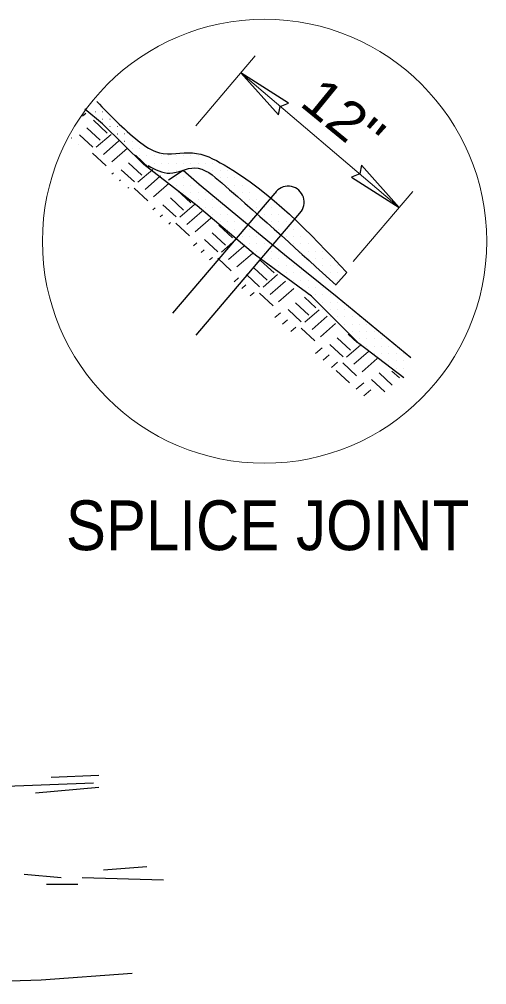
# Model space of a CAD drawing. Extents: x -329 to 40, y -46 to 222.
# Drawn here: x -70.55 to -54.62, y 2.09 to 35.04 of the extents above; entities that cross this region are included whole.
import ezdxf

# ---------------------------------------------------------------- set-up
doc = ezdxf.new("R2010")
doc.units = 0
doc.header["$LTSCALE"] = 0.53
doc.layers.add('1', color=7, linetype='Continuous', lineweight=13)

msp = doc.modelspace()

# ---------------------------------------------------------------- linework, layer by layer
at = {"layer": '1'}
for p, q in [((-64.539, 31.4049), (-62.5101, 33.7937)), ((-63, 33.2169), (-57.6018, 28.6151)), ((-67.9615, 31.8818), (-67.9603, 31.8818)), ((-67.7115, 31.8818), (-67.7103, 31.8818)), ((-67.7115, 31.6318), (-67.7103, 31.6318)), ((-67.4615, 31.6318), (-67.4603, 31.6318)), ((-68.2477, 31.3339), (-67.7966, 30.9139)), ((-68.0186, 31.5918), (-67.5544, 31.1592)), ((-67.4615, 31.3818), (-67.4603, 31.3818)), ((-67.2115, 31.3818), (-67.2103, 31.3818)), ((-68.7834, 30.9797), (-68.7671, 30.9939)), ((-68.5027, 31.1014), (-68.0514, 30.6815)), ((-67.9305, 30.6708), (-67.4225, 31.1137)), ((-66.9615, 31.1318), (-66.9603, 31.1318)), ((-66.9603, 31.1318), (-66.959, 31.1318)), ((-68.5236, 30.7508), (-68.5221, 30.7521)), ((-67.6854, 30.4288), (-67.157, 30.8897)), ((-67.4018, 30.1745), (-66.8645, 30.6431)), ((-66.7103, 30.8818), (-66.709, 30.8818)), ((-68.0567, 30.4741), (-67.5926, 30.0414)), ((-66.7103, 30.6318), (-66.709, 30.6318)), ((-66.4603, 30.6318), (-66.459, 30.6318)), ((-66.4603, 30.3818), (-66.459, 30.3818)), ((-66.2103, 30.3818), (-66.209, 30.3818)), ((-65.9603, 30.3818), (-65.959, 30.3818)), ((-65.7103, 30.3818), (-65.709, 30.3818)), ((-65.4603, 30.3818), (-65.459, 30.3818)), ((-65.2103, 30.3818), (-65.209, 30.3818)), ((-65.209, 30.3818), (-65.2078, 30.3818)), ((-64.959, 30.3818), (-64.9578, 30.3818)), ((-64.709, 30.3818), (-64.7078, 30.3818)), ((-64.459, 30.3818), (-64.4578, 30.3818)), ((-65.9603, 30.1318), (-65.959, 30.1318)), ((-65.7103, 30.1318), (-65.709, 30.1318)), ((-65.4603, 30.1318), (-65.459, 30.1318)), ((-65.2103, 30.1318), (-65.209, 30.1318)), ((-65.209, 30.1318), (-65.2078, 30.1318)), ((-64.959, 30.1318), (-64.9578, 30.1318)), ((-64.709, 30.1318), (-64.7078, 30.1318)), ((-64.459, 30.1318), (-64.4578, 30.1318)), ((-64.209, 30.1318), (-64.2078, 30.1318)), ((-63.959, 30.1318), (-63.9577, 30.1318)), ((-67.3946, 29.7561), (-67.3443, 29.8)), ((-67.0798, 29.9075), (-66.6286, 29.4876)), ((-66.5076, 29.4769), (-66.0032, 29.9166)), ((-66.2626, 29.2349), (-65.7377, 29.6927)), ((-65.4603, 29.8818), (-65.459, 29.8818)), ((-65.2103, 29.8818), (-65.209, 29.8818)), ((-65.209, 29.8818), (-65.2078, 29.8818)), ((-64.209, 29.8818), (-64.2078, 29.8818)), ((-63.959, 29.8818), (-63.9577, 29.8818)), ((-63.709, 29.8818), (-63.7077, 29.8818)), ((-63.459, 29.8818), (-63.4577, 29.8818)), ((-63.4577, 29.8818), (-63.4565, 29.8818)), ((-67.1347, 29.5272), (-67.0992, 29.5582)), ((-65.979, 28.9806), (-65.4453, 29.446)), ((-65.2103, 29.6318), (-65.209, 29.6318)), ((-65.2103, 29.3818), (-65.209, 29.3818)), ((-65.209, 29.6318), (-65.2078, 29.6318)), ((-65.209, 29.3818), (-65.2078, 29.3818)), ((-64.959, 29.6318), (-64.9578, 29.6318)), ((-64.959, 29.3818), (-64.9578, 29.3818)), ((-64.709, 29.3818), (-64.7078, 29.3818)), ((-64.459, 29.3818), (-64.4578, 29.3818)), ((-63.709, 29.6318), (-63.7077, 29.6318)), ((-63.459, 29.6318), (-63.4577, 29.6318)), ((-63.459, 29.3818), (-63.4577, 29.3818)), ((-63.4577, 29.6318), (-63.4565, 29.6318)), ((-63.4577, 29.3818), (-63.4565, 29.3818)), ((-63.2077, 29.6318), (-63.2065, 29.6318)), ((-63.2077, 29.3818), (-63.2065, 29.3818)), ((-62.9577, 29.3818), (-62.9565, 29.3818)), ((-66.8485, 29.2751), (-66.8156, 29.3037)), ((-66.6338, 29.2802), (-66.1697, 28.8475)), ((-65.1728, 29.204), (-64.7087, 28.7713)), ((-64.959, 29.1318), (-64.9578, 29.1318)), ((-64.709, 29.1318), (-64.7078, 29.1318)), ((-64.459, 29.1318), (-64.4578, 29.1318)), ((-64.209, 29.1318), (-64.2078, 29.1318)), ((-63.2077, 29.1318), (-63.2065, 29.1318)), ((-62.9577, 29.1318), (-62.9565, 29.1318)), ((-62.7077, 29.1318), (-62.7065, 29.1318)), ((-59.1683, 26.7708), (-57.1393, 29.1596)), ((-65.6569, 28.7136), (-65.2057, 28.2936)), ((-65.402, 28.946), (-64.9508, 28.5261)), ((-65.0847, 28.283), (-64.584, 28.7196)), ((-64.709, 28.8818), (-64.7078, 28.8818)), ((-64.459, 28.8818), (-64.4578, 28.8818)), ((-64.209, 28.8818), (-64.2078, 28.8818)), ((-63.959, 28.8818), (-63.9577, 28.8818)), ((-62.9577, 28.8818), (-62.9565, 28.8818)), ((-62.7077, 28.8818), (-62.7065, 28.8818)), ((-62.4577, 28.8818), (-62.4565, 28.8818)), ((-66.0057, 28.5326), (-65.9214, 28.6061)), ((-65.7458, 28.3037), (-65.6763, 28.3642)), ((-64.8397, 28.041), (-64.3184, 28.4955)), ((-64.459, 28.6318), (-64.4578, 28.6318)), ((-64.209, 28.6318), (-64.2078, 28.6318)), ((-63.959, 28.6318), (-63.9577, 28.6318)), ((-63.959, 28.3818), (-63.9577, 28.3818)), ((-63.709, 28.6318), (-63.7077, 28.6318)), ((-63.709, 28.3818), (-63.7077, 28.3818)), ((-63.459, 28.3818), (-63.4577, 28.3818)), ((-63.4577, 28.3818), (-63.4565, 28.3818)), ((-62.7077, 28.6318), (-62.7065, 28.6318)), ((-62.4577, 28.6318), (-62.4565, 28.6318)), ((-62.4577, 28.3818), (-62.4565, 28.3818)), ((-62.2077, 28.6318), (-62.2065, 28.6318)), ((-62.2077, 28.3818), (-62.2065, 28.3818)), ((-61.9577, 28.6318), (-61.9565, 28.6318)), ((-61.9577, 28.3818), (-61.9565, 28.3818)), ((-61.7077, 28.3818), (-61.7065, 28.3818)), ((-61.7065, 28.3818), (-61.7052, 28.3818)), ((-65.4596, 28.0515), (-65.3927, 28.1098)), ((-65.211, 28.0862), (-64.7468, 27.6536)), ((-64.5561, 27.7867), (-64.026, 28.2489)), ((-63.75, 28.0101), (-63.2858, 27.5774)), ((-63.709, 28.1318), (-63.7077, 28.1318)), ((-63.459, 28.1318), (-63.4577, 28.1318)), ((-63.4577, 28.1318), (-63.4565, 28.1318)), ((-63.2077, 28.1318), (-63.2065, 28.1318)), ((-62.9577, 28.1318), (-62.9565, 28.1318)), ((-61.9577, 28.1318), (-61.9565, 28.1318)), ((-61.7077, 28.1318), (-61.7065, 28.1318)), ((-61.7065, 28.1318), (-61.7052, 28.1318)), ((-61.4565, 28.1318), (-61.4552, 28.1318)), ((-63.9792, 27.7521), (-63.5279, 27.3322)), ((-63.459, 27.8818), (-63.4577, 27.8818)), ((-63.4577, 27.8818), (-63.4565, 27.8818)), ((-63.2077, 27.8818), (-63.2065, 27.8818)), ((-62.9577, 27.8818), (-62.9565, 27.8818)), ((-62.7077, 27.8818), (-62.7065, 27.8818)), ((-61.7077, 27.8818), (-61.7065, 27.8818)), ((-61.7065, 27.8818), (-61.7052, 27.8818)), ((-61.4565, 27.8818), (-61.4552, 27.8818)), ((-61.2065, 27.8818), (-61.2052, 27.8818)), ((-64.6167, 27.3091), (-64.4985, 27.4122)), ((-64.2341, 27.5197), (-63.7828, 27.0997)), ((-63.6619, 27.0891), (-63.1647, 27.5224)), ((-63.2077, 27.6318), (-63.2065, 27.6318)), ((-62.9577, 27.6318), (-62.9565, 27.6318)), ((-62.9577, 27.3818), (-62.9565, 27.3818)), ((-62.7077, 27.6318), (-62.7065, 27.6318)), ((-62.7077, 27.3818), (-62.7065, 27.3818)), ((-62.4577, 27.6318), (-62.4565, 27.6318)), ((-62.4577, 27.3818), (-62.4565, 27.3818)), ((-62.2077, 27.3818), (-62.2065, 27.3818)), ((-61.4565, 27.6318), (-61.4552, 27.6318)), ((-61.2065, 27.6318), (-61.2052, 27.6318)), ((-61.2065, 27.3818), (-61.2052, 27.3818)), ((-60.9565, 27.6318), (-60.9552, 27.6318)), ((-60.9565, 27.3818), (-60.9552, 27.3818)), ((-60.7065, 27.3818), (-60.7052, 27.3818)), ((-64.3569, 27.0802), (-64.2535, 27.1703)), ((-63.4168, 26.8471), (-62.8992, 27.2984)), ((-63.1332, 26.5927), (-62.6068, 27.0518)), ((-62.4577, 27.1318), (-62.4565, 27.1318)), ((-62.2077, 27.1318), (-62.2065, 27.1318)), ((-61.9577, 27.1318), (-61.9565, 27.1318)), ((-61.7077, 27.1318), (-61.7065, 27.1318)), ((-61.7065, 27.1318), (-61.7052, 27.1318)), ((-60.9565, 27.1318), (-60.9552, 27.1318)), ((-60.7065, 27.1318), (-60.7052, 27.1318)), ((-60.4565, 27.1318), (-60.4552, 27.1318)), ((-60.2065, 27.1318), (-60.2052, 27.1318)), ((-64.0708, 26.828), (-63.9699, 26.9159)), ((-63.7881, 26.8923), (-63.324, 26.4597)), ((-62.3239, 26.8132), (-61.863, 26.3835)), ((-62.2077, 26.8818), (-62.2065, 26.8818)), ((-61.9577, 26.8818), (-61.9565, 26.8818)), ((-61.7077, 26.8818), (-61.7065, 26.8818)), ((-61.7065, 26.8818), (-61.7052, 26.8818)), ((-61.4565, 26.8818), (-61.4552, 26.8818)), ((-60.7065, 26.8818), (-60.7052, 26.8818)), ((-60.4565, 26.8818), (-60.4552, 26.8818)), ((-60.2065, 26.8818), (-60.2052, 26.8818)), ((-59.9565, 26.8818), (-59.9552, 26.8818)), ((-59.9552, 26.8818), (-59.954, 26.8818)), ((-62.5563, 26.5582), (-62.1051, 26.1382)), ((-61.9577, 26.6318), (-61.9565, 26.6318)), ((-61.7077, 26.6318), (-61.7065, 26.6318)), ((-61.7065, 26.6318), (-61.7052, 26.6318)), ((-61.7065, 26.3818), (-61.7052, 26.3818)), ((-61.4565, 26.6318), (-61.4552, 26.6318)), ((-61.4565, 26.3818), (-61.4552, 26.3818)), ((-61.2065, 26.6318), (-61.2052, 26.6318)), ((-61.2065, 26.3818), (-61.2052, 26.3818)), ((-60.9565, 26.3818), (-60.9552, 26.3818)), ((-60.4565, 26.6318), (-60.4552, 26.6318)), ((-60.2065, 26.6318), (-60.2052, 26.6318)), ((-60.2065, 26.3818), (-60.2052, 26.3818)), ((-59.9565, 26.6318), (-59.9552, 26.6318)), ((-59.9565, 26.3818), (-59.9552, 26.3818)), ((-59.9552, 26.6318), (-59.954, 26.6318)), ((-59.9552, 26.3818), (-59.954, 26.3818)), ((-59.7052, 26.6318), (-59.704, 26.6318)), ((-59.7052, 26.3818), (-59.704, 26.3818)), ((-63.2279, 26.0855), (-63.0757, 26.2182)), ((-62.8112, 26.3257), (-62.36, 25.9057)), ((-62.239, 25.8951), (-61.7455, 26.3253)), ((-61.994, 25.6532), (-61.48, 26.1014)), ((-61.2065, 26.1318), (-61.2052, 26.1318)), ((-60.9565, 26.1318), (-60.9552, 26.1318)), ((-60.7065, 26.1318), (-60.7052, 26.1318)), ((-60.4565, 26.1318), (-60.4552, 26.1318)), ((-59.7052, 26.1318), (-59.704, 26.1318)), ((-62.968, 25.8566), (-62.8306, 25.9764)), ((-62.6818, 25.6044), (-62.547, 25.722)), ((-62.3652, 25.6984), (-61.9011, 25.2658)), ((-61.7104, 25.3987), (-61.1876, 25.8547)), ((-60.9565, 25.8818), (-60.9552, 25.8818)), ((-60.7065, 25.8818), (-60.7052, 25.8818)), ((-60.4565, 25.8818), (-60.4552, 25.8818)), ((-60.2065, 25.8818), (-60.2052, 25.8818)), ((-60.8312, 25.5541), (-60.4401, 25.1896)), ((-60.7065, 25.6318), (-60.7052, 25.6318)), ((-60.4565, 25.6318), (-60.4552, 25.6318)), ((-60.4565, 25.3818), (-60.4552, 25.3818)), ((-60.2065, 25.6318), (-60.2052, 25.6318)), ((-60.2065, 25.3818), (-60.2052, 25.3818)), ((-59.9565, 25.6318), (-59.9552, 25.6318)), ((-59.9565, 25.3818), (-59.9552, 25.3818)), ((-59.9552, 25.6318), (-59.954, 25.6318)), ((-59.9552, 25.3818), (-59.954, 25.3818)), ((-59.7052, 25.3818), (-59.704, 25.3818)), ((-61.3883, 25.1318), (-60.9371, 24.7118)), ((-61.1334, 25.3642), (-60.6822, 24.9443)), ((-60.8162, 24.7012), (-60.3262, 25.1282)), ((-60.2065, 25.1318), (-60.2052, 25.1318)), ((-59.9565, 25.1318), (-59.9552, 25.1318)), ((-59.9552, 25.1318), (-59.954, 25.1318)), ((-59.7052, 25.1318), (-59.704, 25.1318)), ((-59.4552, 25.1318), (-59.454, 25.1318)), ((-61.839, 24.862), (-61.6527, 25.0243)), ((-61.5791, 24.6331), (-61.4078, 24.7825)), ((-60.5711, 24.4593), (-60.0607, 24.9042)), ((-59.9565, 24.8818), (-59.9552, 24.8818)), ((-59.9552, 24.8818), (-59.954, 24.8818)), ((-59.7052, 24.8818), (-59.704, 24.8818)), ((-59.4552, 24.8818), (-59.454, 24.8818)), ((-59.2052, 24.8818), (-59.204, 24.8818)), ((-58.9552, 24.8818), (-58.954, 24.8818)), ((-61.2929, 24.3809), (-61.1242, 24.5281)), ((-60.9424, 24.5045), (-60.4782, 24.0718)), ((-60.2875, 24.2048), (-59.7683, 24.6577)), ((-59.4552, 24.6318), (-59.454, 24.6318)), ((-59.2052, 24.6318), (-59.204, 24.6318)), ((-59.2052, 24.3818), (-59.204, 24.3818)), ((-58.9552, 24.6318), (-58.954, 24.6318)), ((-58.9552, 24.3818), (-58.954, 24.3818)), ((-58.7052, 24.6318), (-58.704, 24.6318)), ((-58.7052, 24.3818), (-58.704, 24.3818)), ((-58.4552, 24.3818), (-58.454, 24.3818)), ((-59.7106, 24.1703), (-59.2593, 23.7504)), ((-59.3391, 24.2956), (-59.0172, 23.9957)), ((-58.9552, 24.1318), (-58.954, 24.1318)), ((-58.7052, 24.1318), (-58.704, 24.1318)), ((-58.4552, 24.1318), (-58.454, 24.1318)), ((-58.2052, 24.1318), (-58.204, 24.1318)), ((-58.204, 24.1318), (-58.2027, 24.1318)), ((-60.4501, 23.6384), (-60.2299, 23.8304)), ((-59.9655, 23.9378), (-59.5142, 23.5179)), ((-59.3933, 23.5072), (-58.907, 23.9312)), ((-58.7052, 23.8818), (-58.704, 23.8818)), ((-58.4552, 23.8818), (-58.454, 23.8818)), ((-58.2052, 23.8818), (-58.204, 23.8818)), ((-58.204, 23.8818), (-58.2027, 23.8818)), ((-57.954, 23.8818), (-57.9527, 23.8818)), ((-57.704, 23.8818), (-57.7027, 23.8818)), ((-60.1902, 23.4095), (-59.9849, 23.5886)), ((-59.1482, 23.2653), (-58.6415, 23.7072)), ((-58.8647, 23.0109), (-58.3491, 23.4605)), ((-58.4552, 23.6318), (-58.454, 23.6318)), ((-58.2052, 23.6318), (-58.204, 23.6318)), ((-58.204, 23.6318), (-58.2027, 23.6318)), ((-57.954, 23.6318), (-57.9527, 23.6318)), ((-57.704, 23.6318), (-57.7027, 23.6318)), ((-57.454, 23.6318), (-57.4527, 23.6318)), ((-59.904, 23.1574), (-59.7013, 23.3342)), ((-59.5195, 23.3106), (-59.0554, 22.8779)), ((-57.954, 23.3818), (-57.9527, 23.3818)), ((-57.704, 23.3818), (-57.7027, 23.3818)), ((-57.704, 23.1318), (-57.7027, 23.1318)), ((-57.454, 23.3818), (-57.4527, 23.3818)), ((-57.454, 23.1318), (-57.4527, 23.1318)), ((-59.7488, 23.0526), (-59.2975, 22.6327)), ((-58.5426, 22.7439), (-58.0945, 22.3268)), ((-58.2877, 22.9764), (-57.8365, 22.5565)), ((-57.8461, 23.0363), (-57.5944, 22.8017)), ((-59.0613, 22.4149), (-58.8071, 22.6365)), ((-58.8012, 22.1859), (-58.562, 22.3946))]:
    msp.add_line(p, q, dxfattribs=at)
at = {"layer": '1', "lineweight": 25}
for p, q in [((-68.3958, 31.7424), (-68.2837, 31.8402)), ((-67.2115, 31.1318), (-67.2103, 31.1318)), ((-66.9615, 30.8818), (-66.9603, 30.8818)), ((-66.9603, 30.8818), (-66.959, 30.8818)), ((-66.5957, 30.3979), (-66.1316, 29.9652)), ((-66.8249, 30.1399), (-66.3737, 29.72)), ((-65.3173, 25.0082), (-61.8347, 29.1082)), ((-64.5263, 24.2658), (-60.9367, 28.492)), ((-59.3898, 26.4005), (-59.7632, 25.9767)), ((-67.8392, 9.2366), (-69.4715, 9.1606)), ((-68.029, 8.9707), (-73.2675, 8.7807)), ((-67.8392, 8.8187), (-70.0029, 8.6288)), ((-66.2069, 6.1216), (-67.6873, 6.0076)), ((-69.1298, 5.7417), (-70.3826, 5.8557)), ((-65.6375, 5.6657), (-68.4086, 5.7417)), ((-68.5604, 5.5137), (-69.6233, 5.5137))]:
    msp.add_line(p, q, dxfattribs=at)
for points in [[(-63, 33.2169), (-61.7127, 31.7737), (-61.6566, 32.0681), (-61.3712, 32.1743)], [(-57.6018, 28.6151), (-58.8891, 30.0583), (-58.9453, 29.7639), (-59.2306, 29.6577)]]:
    msp.add_lwpolyline(points, close=True, dxfattribs=at)
for points in [[(-57.4425, 22.802), (-58.9705, 23.9713), (-60.5884, 25.5905), (-62.4958, 26.9939), (-64.4834, 28.6787), (-66.311, 30.0879), (-67.7193, 31.4672), (-68.3184, 31.9769)], [(-57.2027, 23.4917), (-59.7195, 25.5605), (-61.5142, 27.0032), (-63.0304, 28.253), (-64.4235, 29.3983), (-64.9627, 29.8781), (-65.4721, 29.5482)], [(-66.7003, 2.4747), (-69.8131, 2.2468), (-72.3185, 2.1707), (-74.5202, 2.4747), (-75.659, 2.0948), (-75.8108, 2.3228), (-78.0126, 2.3987), (-78.8477, 2.6267), (-79.3032, 2.2468), (-79.6828, 2.4747), (-83.0233, 2.2468), (-86.212, 2.5507), (-89.097, 2.3228), (-89.2488, 2.7026), (-90.008, 2.5507), (-91.2987, 2.2468), (-94.1077, 2.3228)]]:
    msp.add_lwpolyline(points, dxfattribs=at)
at = {"layer": '1'}
msp.add_circle((-62.1913, 27.4644), 7.5748, dxfattribs=at)
at = {"layer": '1', "lineweight": 25}
msp.add_arc((-61.3857, 28.8002), 0.5446, 325.53663, 145.54386, dxfattribs=at)
for points in [[(-67.9082, 32.2292), (-66.4971, 30.8939), (-65.7787, 30.4831), (-64.6497, 30.4831), (-63.5721, 30.0723), (-59.3898, 26.4005)], [(-66.1635, 30.0466), (-65.4194, 29.7898), (-64.5727, 29.9696), (-63.649, 29.4561), (-59.749, 25.964)]]:
    msp.add_spline(points, degree=3, dxfattribs=at)

# ---------------------------------------------------------------- texts
at = {"layer": '1', "width": 1.1}
msp.add_text("12''", height=1.32, rotation=320.764, dxfattribs=at).set_placement((-61.038, 32.1238))
at = {"layer": '1', "width": 0.9}
msp.add_text('SPLICE JOINT', height=1.7, dxfattribs=at).set_placement((-68.9642, 16.9225))

doc.saveas('drawing.dxf')
